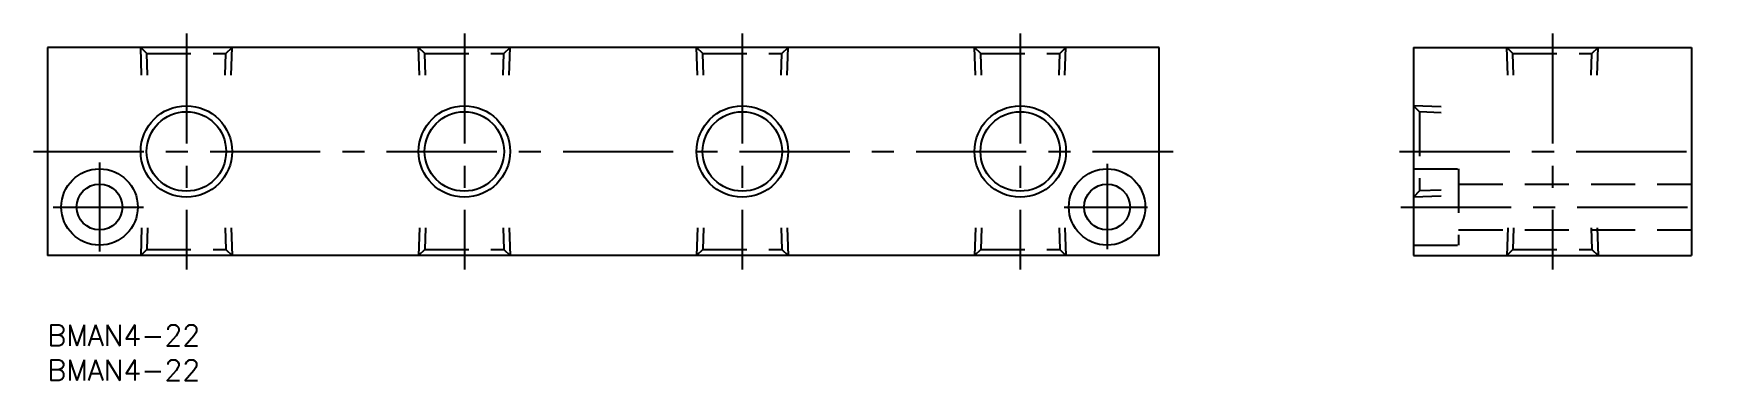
# Model space of a CAD drawing. Extents: x -2 to 239, y -8 to 42.
import ezdxf

# ---------------------------------------------------------------- set-up
doc = ezdxf.new("R2010")
doc.units = 0
doc.header["$LTSCALE"] = 0.5
doc.linetypes.add('CENTER', pattern=[50.8, 31.75, -6.35, 6.35, -6.35])
doc.linetypes.add('DASHED', pattern=[19.05, 12.7, -6.35])
for name, color, linetype in [('MSM_CENTER', 1, 'CENTER'), ('MSM_CONTINUOUS', 7, 'CONTINUOUS'), ('MSM_DASHED', 4, 'DASHED'), ('MSM_NARROW', 5, 'CONTINUOUS'), ('MSM_PART_NUMBER', 7, 'CONTINUOUS')]:
    doc.layers.add(name, color=color, linetype=linetype)
doc.styles.get("Standard").update_dxf_attribs({"font": 'txt.shx', "height": 2, "bigfont": 'bigfont.shx'})

# ---------------------------------------------------------------- blocks, each defined once
blk = doc.blocks.new('*U36')
at = {"layer": 'MSM_PART_NUMBER'}
blk.add_text('BMAN4-22', height=3, dxfattribs=at).set_placement((0, -3))
blk = doc.blocks.new('*U37')
at = {"layer": 'MSM_PART_NUMBER'}
blk.add_text('BMAN4-22', height=3, dxfattribs=at).set_placement((0, -8))

msp = doc.modelspace()

# ---------------------------------------------------------------- linework, layer by layer
at = {"layer": 'MSM_CENTER', "color": 1, "linetype": 'CENTER'}
for p, q in [((20, 42), (20, 8)), ((60, 42), (60, 8)), ((100, 42), (100, 8)), ((140, 42), (140, 8)), ((216.59, 42), (216.59, 8)), ((-2, 25), (162, 25)), ((194.59, 25), (238.59, 25)), ((7.5, 23.39), (7.5, 10.57)), ((152.5, 23.22), (152.5, 10.91)), ((0.83, 17), (13.83, 17)), ((146.34, 17), (158.33, 17)), ((194.77, 17), (239.19, 17))]:
    msp.add_line(p, q, dxfattribs=at)
at = {"layer": 'MSM_CONTINUOUS', "color": 7, "linetype": 'CONTINUOUS'}
for p, q in [((160, 40), (0, 40)), ((0, 40), (0, 10)), ((160, 10), (160, 40)), ((196.59, 40), (236.59, 40)), ((196.59, 40), (196.59, 10)), ((236.59, 40), (236.59, 10)), ((196.59, 10), (236.59, 10))]:
    msp.add_line(p, q, dxfattribs=at)
at = {"layer": 'MSM_CONTINUOUS'}
for p, q in [((160, 10), (0, 10)), ((40, 10), (40, 10)), ((80, 10), (80, 10))]:
    msp.add_line(p, q, dxfattribs=at)
for centre in [(20, 25), (60, 25), (100, 25), (140, 25)]:
    msp.add_circle(centre, 5.72, dxfattribs=at)
at = {"layer": 'MSM_CONTINUOUS', "color": 7, "linetype": 'CONTINUOUS'}
for centre, radius in [((7.5, 17), 5.5), ((152.5, 17), 5.5), ((7.5, 17), 3.3), ((152.5, 17), 3.3)]:
    msp.add_circle(centre, radius, dxfattribs=at)
at = {"layer": 'MSM_DASHED'}
for p, q in [((14.31, 39.11), (13.42, 40)), ((13.56, 36), (13.42, 40)), ((14.31, 39.11), (25.69, 39.11)), ((14.42, 36), (14.31, 39.11)), ((25.58, 36), (25.69, 39.11)), ((25.69, 39.11), (26.58, 40)), ((26.44, 36), (26.58, 40)), ((54.31, 39.11), (53.42, 40)), ((53.56, 36), (53.42, 40)), ((54.31, 39.11), (65.69, 39.11)), ((54.42, 36), (54.31, 39.11)), ((65.58, 36), (65.69, 39.11)), ((65.69, 39.11), (66.58, 40)), ((66.44, 36), (66.58, 40)), ((94.31, 39.11), (93.42, 40)), ((93.56, 36), (93.42, 40)), ((94.31, 39.11), (105.69, 39.11)), ((94.42, 36), (94.31, 39.11)), ((105.58, 36), (105.69, 39.11)), ((105.69, 39.11), (106.58, 40)), ((106.44, 36), (106.58, 40)), ((134.31, 39.11), (133.42, 40)), ((133.56, 36), (133.42, 40)), ((134.31, 39.11), (145.69, 39.11)), ((134.42, 36), (134.31, 39.11)), ((145.58, 36), (145.69, 39.11)), ((145.69, 39.11), (146.58, 40)), ((146.44, 36), (146.58, 40)), ((210.89, 39.11), (210.01, 40)), ((210.15, 36), (210.01, 40)), ((210.89, 39.11), (222.28, 39.11)), ((211, 36), (210.89, 39.11)), ((222.17, 36), (222.28, 39.11)), ((222.28, 39.11), (223.16, 40)), ((223.02, 36), (223.16, 40)), ((197.47, 30.69), (196.59, 31.58)), ((200.59, 31.44), (196.59, 31.58)), ((197.47, 30.69), (197.47, 19.31)), ((200.59, 30.58), (197.47, 30.69)), ((196.59, 22.5), (203.09, 22.5)), ((203.09, 22.5), (203.09, 11.5)), ((197.47, 19.31), (196.59, 18.42)), ((200.59, 19.42), (197.47, 19.31)), ((203.09, 20.3), (236.59, 20.3)), ((200.59, 18.56), (196.59, 18.42)), ((13.56, 14), (13.42, 10)), ((14.42, 14), (14.31, 10.89)), ((25.58, 14), (25.69, 10.89)), ((26.44, 14), (26.58, 10)), ((53.56, 14), (53.42, 10)), ((54.42, 14), (54.31, 10.89)), ((65.58, 14), (65.69, 10.89)), ((66.44, 14), (66.58, 10)), ((93.56, 14), (93.42, 10)), ((94.42, 14), (94.31, 10.89)), ((105.58, 14), (105.69, 10.89)), ((106.44, 14), (106.58, 10)), ((133.56, 14), (133.42, 10)), ((134.42, 14), (134.31, 10.89)), ((145.58, 14), (145.69, 10.89)), ((146.44, 14), (146.58, 10)), ((203.09, 13.7), (236.59, 13.7)), ((210.15, 14), (210.01, 10)), ((211, 14), (210.89, 10.89)), ((222.17, 14), (222.28, 10.89)), ((223.02, 14), (223.16, 10)), ((14.31, 10.89), (13.42, 10)), ((14.31, 10.89), (25.69, 10.89)), ((25.69, 10.89), (26.58, 10)), ((54.31, 10.89), (53.42, 10)), ((54.31, 10.89), (65.69, 10.89)), ((65.69, 10.89), (66.58, 10)), ((94.31, 10.89), (93.42, 10)), ((94.31, 10.89), (105.69, 10.89)), ((105.69, 10.89), (106.58, 10)), ((134.31, 10.89), (133.42, 10)), ((134.31, 10.89), (145.69, 10.89)), ((145.69, 10.89), (146.58, 10)), ((196.59, 11.5), (203.09, 11.5)), ((210.89, 10.89), (210.01, 10)), ((210.89, 10.89), (222.28, 10.89)), ((222.28, 10.89), (223.16, 10))]:
    msp.add_line(p, q, dxfattribs=at)
at = {"layer": 'MSM_NARROW'}
for centre in [(20, 25), (60, 25), (100, 25), (140, 25)]:
    msp.add_circle(centre, 6.58, dxfattribs=at)

# ---------------------------------------------------------------- block references
at = {"layer": 'MSM_CONTINUOUS'}
for name in ['*U36', '*U37']:
    msp.add_blockref(name, (0, 0), dxfattribs=at)

doc.saveas('drawing.dxf')
